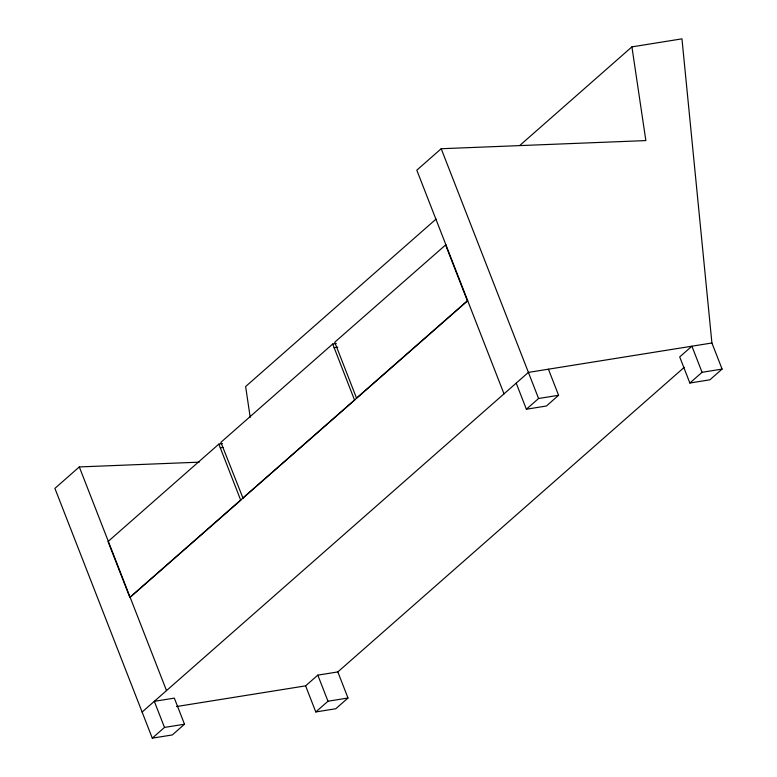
<?xml version="1.0" encoding="UTF-8"?>
<svg xmlns="http://www.w3.org/2000/svg" width="777" height="777" viewBox="0 0 777 777"><rect width="100%" height="100%" fill="white"/><g stroke="black" fill="none" stroke-linecap="round" stroke-linejoin="round"><path stroke-width="1.17" d="M199.194 462.16L79.303 466.928L54.905 488.383L152.292 738.15L172.309 734.945L184.508 724.213L174.33 698.125L154.312 701.33L164.491 727.427L152.292 738.15M689.869 383.022L702.068 372.3L691.899 346.202L679.7 356.925L689.869 383.022L709.896 379.817L722.095 369.094L711.917 342.997L681.963 38.85L631.915 46.873L645.852 140.588L441.2 148.728L416.802 170.173L504.011 393.852M436.033 219.104L245.629 386.528L250.213 417.366M519.852 145.406L631.915 46.873M445.872 244.736L334.732 342.22L356.536 398.135L467.667 300.65L129.846 597.455L108.042 541.54L218.842 444.114L222.426 443.541M336.276 343.434L332.702 344.007L220.882 442.327L243.016 498.193M129.846 597.455L240.977 499.98M242.677 498.242L354.836 399.873M142.113 712.053L528.399 372.397L711.917 342.997M516.21 383.129L526.379 409.226L538.578 398.494L558.595 395.289L548.426 369.192M558.595 395.289L546.396 406.012L526.379 409.226M176.486 706.546L305.614 685.858L317.812 675.135L337.83 671.92L684.226 367.346M305.614 685.858L315.783 711.955L327.981 701.223L347.999 698.018L337.83 671.92M347.999 698.018L335.8 708.741L315.783 711.955M334.149 347.727L337.82 347.144M220.299 447.843L223.048 447.397M702.068 372.3L722.095 369.094M164.491 727.427L184.508 724.213M441.2 148.728L538.578 398.494M445.532 244.784L467.336 300.709M332.702 344.007L354.497 399.922M317.812 675.135L327.981 701.223M218.842 444.114L240.647 500.029M79.303 466.928L166.511 690.607"/></g></svg>
